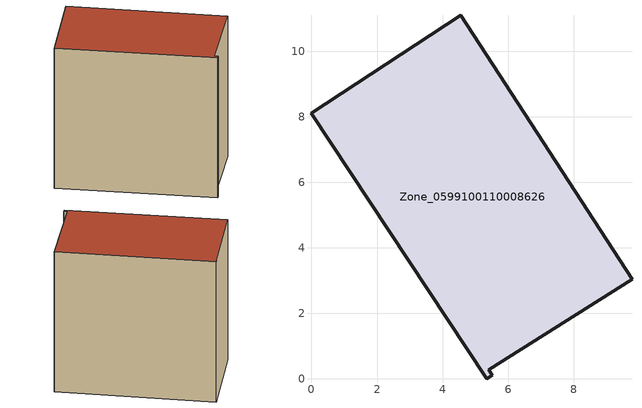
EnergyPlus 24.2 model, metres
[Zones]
Zone_0599100110008626
 floor ground (C_G): 9.78,3.03 5.41,0.28 5.52,0.11 5.35,0 0,8.1 4.55,11.1 z0.48
 wall outside (C_F): 9.78,3.03 4.55,11.1 0,8.1 5.35,0 5.52,0.11 5.41,0.28 9.78,3.03 z0.48:9.77
 roof outside (C_R): 5.41,0.28 9.78,3.03 4.55,11.1 0,8.1 5.35,0 5.52,0.11 z9.77
[BUILDING]
Pand.0599100110008626: North Axis=0; Terrain=City; Loads Convergence Tolerance Value=0.04; Temperature Convergence Tolerance Value=0.4; Solar Distribution=FullExterior; Maximum Number of Warmup Days=25; Minimum Number of Warmup Days=1
[Site:Location]
Rotterdam.The.Hague.AP_ZH_NLD Design_Conditions: Latitude=51.96; Longitude=4.45; Time Zone=1; Elevation=-4.5
[SITE:GROUNDTEMPERATURE:BUILDINGSURFACE]
18, 18, 18, 18, 18, 18, 18, 18, 18, 18, 18, 18
[MATERIAL] Thermal Absorptance=0.9; Solar Absorptance=0.7; Visible Absorptance=0.7
Name | Roughness | Thickness | Conductivity | Density | Specific Heat
G.TI.2015-2018 | MediumSmooth | 0.15 | 0.0428571 | 540 | 1210
F.TI.2015-2018 | Rough | 0.3 | 0.0666667 | 1920 | 840
R.TI.2015-2018 | MediumRough | 0.2 | 0.0333333 | 1500 | 1000
[CONSTRUCTION]
C_G: G.TI.2015-2018
C_F: F.TI.2015-2018
C_R: R.TI.2015-2018
[ZONE]
Zone_0599100110008626: Type=1; Multiplier=1; Ceiling Height=Autocalculate; Volume=Autocalculate; Floor Area=autocalculate; Part of Total Floor Area=Yes
[ZONEINFILTRATION:DESIGNFLOWRATE]
Infil_Zone_0599100110008626: Zone or ZoneList or Space or SpaceList=Zone_0599100110008626; Schedule=AlwaysOn; Design Flow Rate Calculation Method=Flow/Area; Flow Rate per Floor Area=0.0015; Constant Term Coefficient=1; Temperature Term Coefficient=0; Velocity Term Coefficient=0; Velocity Squared Term Coefficient=0
[HVACTEMPLATE:ZONE:IDEALLOADSAIRSYSTEM]
Zone_0599100110008626: Maximum Heating Supply Air Temperature=50; Minimum Cooling Supply Air Temperature=13; Maximum Heating Supply Air Humidity Ratio=0.0156; Minimum Cooling Supply Air Humidity Ratio=0.0077; Heating Limit=NoLimit; Cooling Limit=NoLimit; Dehumidification Control Type=ConstantSensibleHeatRatio; Cooling Sensible Heat Ratio=0.7; Dehumidification Setpoint=60; Humidification Control Type=None; Humidification Setpoint=30; Outdoor Air Method=None; Outdoor Air Flow Rate per Person=0.00944; Outdoor Air Flow Rate per Zone Floor Area=0; Outdoor Air Flow Rate per Zone=0; Demand Controlled Ventilation Type=None; Outdoor Air Economizer Type=NoEconomizer; Heat Recovery Type=None; Sensible Heat Recovery Effectiveness=0.7; Latent Heat Recovery Effectiveness=0.65
[ZONECONTROL:THERMOSTAT]
ThermostatControl_Zone_0599100110008626: Zone or ZoneList=Zone_0599100110008626; Control Type Schedule=DualSetpointControlType; Control 1=Thermostat_Zone_0599100110008626; Temperature Difference Between Cutout And Setpoint=0
[THERMOSTATSETPOINT:DUALSETPOINT]
Thermostat_Zone_0599100110008626: Heating Setpoint Temperature Schedule=HeatingSetpoint_Zone_0599100110008626; Cooling Setpoint Temperature Schedule=CoolingSetpoint_Zone_0599100110008626
[SCHEDULE:COMPACT]
HeatingSetpoint_Zone_0599100110008626: Through: 12/31, For: AllDays, Until: 24:00, 21
CoolingSetpoint_Zone_0599100110008626: Through: 12/31, For: AllDays, Until: 24:00, 24
DualSetpointControlType: Through: 12/31, For: AllDays, Until: 24:00, 4
AlwaysOn: Through: 12/31, For: AllDays, Until: 24:00, 1
